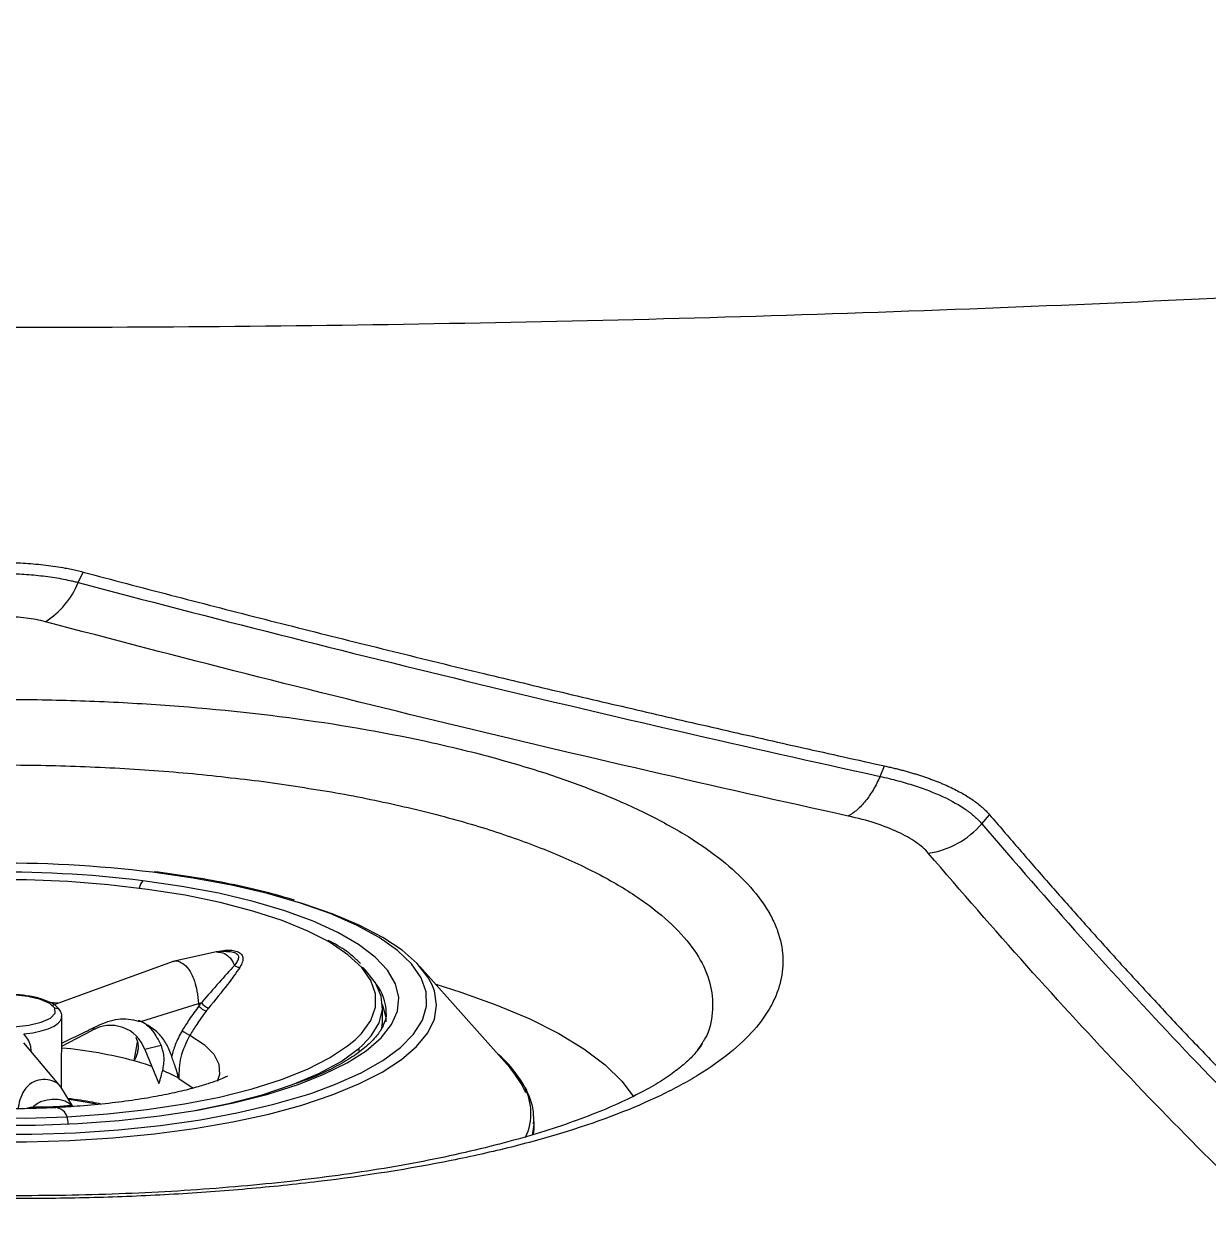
# Model space of a CAD drawing. Extents: x 398 to 508, y 623 to 782.
# Drawn here: x 443.907 to 447.617, y 656.943 to 660.687 of the extents above; entities that cross this region are included whole.
import ezdxf

# ---------------------------------------------------------------- set-up
doc = ezdxf.new("R2010")
doc.units = 0
doc.header["$MEASUREMENT"] = 0
doc.layers.add('GEOMETRY', color=2, linetype='Continuous', lineweight=25)

msp = doc.modelspace()

# ---------------------------------------------------------------- linework, layer by layer
at = {"layer": 'GEOMETRY'}
for p, q in [((444.0776, 658.9369), (444.0927, 658.9696)), ((446.5891, 658.3294), (446.6034, 658.3622)), ((446.5891, 658.3294), (446.5891, 658.3294)), ((446.9079, 658.1813), (446.9322, 658.2095)), ((444.3748, 657.7496), (443.9924, 657.6107)), ((444.5109, 657.7801), (444.374, 657.7493)), ((444.5419, 657.7814), (444.5101, 657.7801)), ((444.5419, 657.7811), (444.5502, 657.7815)), ((445.4291, 657.4179), (445.1479, 657.7341)), ((443.9866, 657.622), (444.0137, 657.6199)), ((444.2741, 657.5612), (444.4547, 657.6176)), ((444.4547, 657.6176), (444.4554, 657.61)), ((445.0305, 657.5608), (445.0307, 657.609)), ((444.0257, 657.3526), (444.0266, 657.576)), ((444.0262, 657.484), (444.1202, 657.5331)), ((444.1281, 657.5434), (444.1202, 657.5331)), ((445.0283, 657.5383), (445.0305, 657.5608)), ((444.0228, 657.3572), (443.9075, 657.4951)), ((444.2532, 657.4382), (444.2631, 657.4975)), ((444.2579, 657.5127), (444.2641, 657.4945)), ((444.3376, 657.487), (444.2863, 657.4743)), ((444.9564, 657.4771), (444.968, 657.4875)), ((446.0316, 657.4937), (446.0166, 657.4704)), ((446.0341, 657.4976), (446.0316, 657.4937)), ((444.2863, 657.4743), (444.3306, 657.3672)), ((444.9564, 657.4771), (444.9564, 657.466)), ((444.0608, 657.2951), (444.0231, 657.3569)), ((445.47, 657.3598), (445.473, 657.3623)), ((444.0621, 657.2961), (444.0569, 657.2987)), ((445.5055, 657.2345), (445.5056, 657.2474)), ((445.5055, 657.2419), (445.5056, 657.2474))]:
    msp.add_line(p, q, dxfattribs=at)
at = {"layer": 'GEOMETRY', "flags": 128}
for points in [[(444.8095, 657.3376), (444.8839, 657.365), (444.964, 657.4009), (445.0319, 657.4394), (445.0869, 657.48), (445.1282, 657.5222), (445.1556, 657.5657), (445.1687, 657.6099), (445.1673, 657.6544), (445.1514, 657.6986), (445.1214, 657.7421), (445.0773, 657.7844), (445.0199, 657.825), (444.9496, 657.8636), (444.8672, 657.8996), (444.7737, 657.9327), (444.6701, 657.9624), (444.5575, 657.9886), (444.4372, 658.0109), (444.3104, 658.029)], [(444.8514, 657.8174), (444.7972, 657.8447), (444.7161, 657.8778), (444.6242, 657.9078), (444.5225, 657.9343), (444.4124, 657.957), (444.2951, 657.9756), (444.1723, 657.99), (444.0454, 657.9998), (443.9161, 658.005), (443.7859, 658.0055), (443.6566, 658.0014)], [(444.7746, 657.3674), (444.8474, 657.3964), (444.9197, 657.4322), (444.9795, 657.4703), (445.0261, 657.5104), (445.0588, 657.5519), (445.0774, 657.5943), (445.0816, 657.6372), (445.0714, 657.68), (445.0468, 657.7223), (445.0082, 657.7635), (444.956, 657.8032), (444.8909, 657.8409), (444.8135, 657.8762), (444.7248, 657.9086), (444.6259, 657.9378), (444.5179, 657.9634), (444.402, 657.9851), (444.2797, 658.0027)], [(445.1851, 657.679), (445.1731, 657.7009), (445.1391, 657.7436), (445.0918, 657.7851), (445.0317, 657.8249), (444.9596, 657.8625), (444.876, 657.8977), (444.7819, 657.93), (444.7653, 657.9351)], [(444.9449, 657.5046), (444.9647, 657.5245), (444.9939, 657.5652), (445.0086, 657.6068), (445.0087, 657.6487), (444.9943, 657.6904), (444.9655, 657.7313), (444.9226, 657.771), (444.8663, 657.809), (444.8514, 657.8174)], [(444.968, 657.4875), (444.9951, 657.517), (445.0198, 657.558), (445.0303, 657.5997), (445.0265, 657.6415), (445.0084, 657.6831), (444.9762, 657.7237), (444.9682, 657.7317)], [(443.3783, 657.2135), (443.5088, 657.1998), (443.6427, 657.1903), (443.7788, 657.1853), (443.9157, 657.1847), (444.0518, 657.1886), (444.1859, 657.1969), (444.3165, 657.2095), (444.4423, 657.2264), (444.5621, 657.2472), (444.6745, 657.2719), (444.7785, 657.3001), (444.8729, 657.3316), (444.9568, 657.3661), (445.0294, 657.4031), (445.0899, 657.4424), (445.1376, 657.4835), (445.1722, 657.5259), (445.1931, 657.5694), (445.2003, 657.6133), (445.1936, 657.6573), (445.1851, 657.679)], [(445.1975, 657.6783), (445.276, 657.6539), (445.3893, 657.6134), (445.4919, 657.5701), (445.5829, 657.5242), (445.6617, 657.476), (445.7278, 657.426), (445.7808, 657.3744), (445.8164, 657.3276)], [(444.0048, 657.6032), (443.9891, 657.6183), (443.9598, 657.6311), (443.9196, 657.6405), (443.8726, 657.6454), (443.8233, 657.6454), (443.7766, 657.6405), (443.7371, 657.6312), (443.7085, 657.6184), (443.6937, 657.6034), (443.6942, 657.5875)], [(443.6942, 657.5875), (443.7099, 657.5724), (443.7393, 657.5596), (443.7794, 657.5502), (443.8265, 657.5453), (443.8757, 657.5453), (443.9224, 657.5502), (443.962, 657.5595), (443.9905, 657.5723), (444.0053, 657.5874), (444.0048, 657.6032)], [(445.0423, 657.5607), (445.0417, 657.5738), (445.0306, 657.615)], [(443.9075, 657.5227), (443.9358, 657.5266), (443.9615, 657.5322), (443.9837, 657.5391), (444.0019, 657.5471), (444.0153, 657.5561), (444.0236, 657.5657), (444.0266, 657.5756), (444.0266, 657.576)], [(442.7161, 657.5562), (442.7339, 657.5335), (442.7767, 657.4938), (442.8331, 657.4559), (442.9022, 657.4201), (442.9832, 657.3871), (443.0752, 657.3571), (443.1768, 657.3306), (443.287, 657.3078), (443.4042, 657.2892), (443.527, 657.2749), (443.6539, 657.265), (443.7832, 657.2598), (443.9134, 657.2593), (444.0428, 657.2635)], [(444.0428, 657.2635), (444.1697, 657.2723), (444.2927, 657.2856), (444.41, 657.3033), (444.5203, 657.3251), (444.6222, 657.3508), (444.7143, 657.3801), (444.7956, 657.4125), (444.865, 657.4477), (444.9216, 657.4852), (444.9449, 657.5046)], [(444.4273, 657.5189), (444.4716, 657.49), (444.5023, 657.4593), (444.5185, 657.4276), (444.52, 657.3955), (444.5125, 657.3739)], [(444.4425, 657.283), (444.5479, 657.3048), (444.6537, 657.3325), (444.7487, 657.3641), (444.8316, 657.399), (444.9011, 657.4369), (444.9564, 657.4771)], [(445.48, 657.3378), (445.4608, 657.3758), (445.4291, 657.4179)], [(445.47, 657.3598), (445.4378, 657.4077), (445.4291, 657.4179)], [(444.3923, 657.3836), (444.4341, 657.3545), (444.4369, 657.352)], [(443.389, 657.2364), (443.5208, 657.2226), (443.6563, 657.2133), (443.7939, 657.2086), (443.932, 657.2085), (444.0693, 657.2131), (444.2042, 657.2223), (444.3352, 657.236), (444.4608, 657.254), (444.5798, 657.2762), (444.6908, 657.3023), (444.7925, 657.332), (444.8095, 657.3376)], [(443.4197, 657.2628), (443.547, 657.2495), (443.678, 657.2408), (443.8109, 657.2366), (443.9443, 657.2371), (444.0766, 657.2422), (444.2062, 657.2519), (444.3317, 657.2661), (444.4514, 657.2845), (444.5642, 657.3071), (444.6685, 657.3335), (444.7633, 657.3633), (444.7746, 657.3674)], [(444.1341, 657.303), (444.1055, 657.3084), (444.049, 657.3171)], [(445.5004, 657.2057), (445.5053, 657.2386), (445.5055, 657.2419)], [(445.5033, 657.2074), (445.5053, 657.2258), (445.5055, 657.2345)]]:
    msp.add_lwpolyline(points, dxfattribs=at)
at = {"layer": 'GEOMETRY'}
for centre, radius, start, end in [((443.8341, 659.0359), 0.2628, 302.4343, 337.8838), ((446.7016, 658.3572), 0.2711, 278.2286, 319.5453), ((443.8374, 654.1498), 3.908, 83.0487, 98.4647), ((443.8388, 654.4026), 3.627, 83.0183, 99.0253), ((444.3162, 657.9715), 0.048, 139.5647, 170.8797), ((444.8974, 657.5885), 0.145, 0.8173, 38.5531), ((444.0061, 657.585), 0.0183, 28.4747, 94.0558), ((444.506, 657.6574), 0.0694, 223.1041, 246.1699), ((444.5125, 657.6642), 0.066, 221.7935, 246.0235), ((444.1792, 657.4355), 0.114, 19.9027, 121.1465), ((443.9, 656.1115), 1.3729, 75.09, 84.7236), ((445.1569, 657.1819), 0.3639, 29.7133, 49.8705), ((444.0298, 656.6276), 0.8408, 70.6454, 74.5878), ((444.1687, 656.9877), 0.4546, 60.5372, 67.5618), ((445.3143, 657.2743), 0.1814, 335.2949, 28.9977), ((444.0023, 657.25), 0.0426, 18.3486, 80.1454), ((443.9774, 657.2424), 0.0687, 358.5021, 17.8578)]:
    msp.add_arc(centre, radius, start, end, dxfattribs=at)
for points, knots in [([(452.621, 660.2311), (451.744, 660.1305), (449.8546, 659.9478), (446.9224, 659.7754), (443.8478, 659.7152), (440.7733, 659.7754), (437.7202, 659.955), (434.7097, 660.2531), (432.7453, 660.5297), (431.777, 660.6866)], [0.1398493, 0.1398493, 0.1398493, 0.1398493, 0.25, 0.375, 0.5, 0.625, 0.75, 0.875, 1, 1, 1, 1]), ([(443.6029, 658.9705), (443.6064, 658.9714), (443.6136, 658.9732), (443.6245, 658.9758), (443.6358, 658.9783), (443.6472, 658.9806), (443.6646, 658.984), (443.6885, 658.9879), (443.7193, 658.992), (443.7508, 658.9952), (443.7935, 658.9982), (443.8479, 658.9998), (443.9022, 658.998), (443.9449, 658.9948), (443.9764, 658.9915), (444.0071, 658.9874), (444.0337, 658.9829), (444.0561, 658.9784), (444.0748, 658.9742), (444.0867, 658.9712), (444.0927, 658.9696)], [0, 0, 0, 0, 0.024894, 0.049817, 0.074795, 0.099852, 0.125011, 0.187456, 0.250082, 0.31267, 0.375152, 0.500032, 0.624907, 0.687355, 0.749967, 0.812559, 0.875025, 0.916875, 0.958496, 1, 1, 1, 1]), ([(443.6179, 658.9377), (443.622, 658.9388), (443.6263, 658.9398), (443.6349, 658.9419), (443.6393, 658.9429), (443.6524, 658.9458), (443.6614, 658.9475), (443.6886, 658.9525), (443.7075, 658.9554), (443.7368, 658.9588), (443.7467, 658.9598), (443.7666, 658.9616), (443.7766, 658.9623), (443.8067, 658.964), (443.827, 658.9646), (443.8677, 658.9645), (443.8884, 658.9639), (443.9287, 658.9615), (443.9484, 658.9597), (443.9873, 658.955), (444.0064, 658.9521), (444.034, 658.947), (444.043, 658.9451), (444.0562, 658.9422), (444.0605, 658.9412), (444.0691, 658.9391), (444.0734, 658.938), (444.0776, 658.9369)], [0, 0, 0, 0, 0.03125, 0.03125, 0.0625, 0.0625, 0.125, 0.125, 0.25, 0.25, 0.3125, 0.3125, 0.375, 0.375, 0.5, 0.5, 0.625, 0.625, 0.75, 0.75, 0.875, 0.875, 0.9375, 0.9375, 0.96875, 0.96875, 1, 1, 1, 1]), ([(444.0927, 658.9696), (444.1383, 658.9575), (444.2298, 658.9333), (444.3674, 658.8973), (444.5056, 658.8615), (444.6445, 658.826), (444.7841, 658.7906), (444.9242, 658.7555), (445.065, 658.7206), (445.2065, 658.6859), (445.3829, 658.6431), (445.5949, 658.5924), (445.8432, 658.5341), (446.0942, 658.4763), (446.3479, 658.4188), (446.518, 658.3811), (446.6034, 658.3622)], [0, 0, 0, 0, 0.054515, 0.109293, 0.164331, 0.219629, 0.275187, 0.331004, 0.387078, 0.44341, 0.499998, 0.597815, 0.696728, 0.796732, 0.897824, 1, 1, 1, 1]), ([(443.9751, 658.814), (443.9657, 658.8165), (443.9559, 658.8187), (443.9356, 658.8225), (443.9249, 658.8241), (443.9034, 658.8267), (443.8924, 658.8277), (443.87, 658.8291), (443.8586, 658.8294), (443.8359, 658.8295), (443.8247, 658.8291), (443.8024, 658.8278), (443.7913, 658.8269), (443.7588, 658.8231), (443.7386, 658.8194), (443.7199, 658.8145)], [0, 0, 0, 0, 0.125, 0.125, 0.25, 0.25, 0.375, 0.375, 0.5, 0.5, 0.625, 0.625, 0.75, 0.75, 1, 1, 1, 1]), ([(444.7368, 658.5136), (444.5866, 658.5334), (444.4332, 658.5479), (444.1985, 658.5622), (444.1194, 658.5657), (443.9996, 658.569), (443.9594, 658.5698), (443.879, 658.5707), (443.8389, 658.5708), (443.639, 658.5698), (443.4813, 658.5638), (443.2866, 658.5499), (443.2478, 658.5468), (443.1705, 658.54), (443.1319, 658.5362), (443.0173, 658.524), (442.9427, 658.5147), (442.7243, 658.4832), (442.5857, 658.4576), (442.4214, 658.4196), (442.389, 658.4117), (442.3256, 658.3955), (442.2946, 658.3871), (442.2039, 658.3613), (442.1462, 658.3432), (442.0365, 658.3051), (441.9844, 658.2852), (441.9106, 658.254), (441.8867, 658.2433), (441.8403, 658.2216), (441.8179, 658.2104), (441.7103, 658.1543), (441.6388, 658.1072), (441.5524, 658.0336), (441.5272, 658.0085), (441.4948, 657.9702), (441.4849, 657.9573), (441.4672, 657.9315), (441.4593, 657.9186), (441.4248, 657.8541), (441.4126, 657.8023), (441.4167, 657.7375), (441.4185, 657.7246), (441.4241, 657.6986), (441.4279, 657.6857), (441.4422, 657.6472), (441.4555, 657.622), (441.5067, 657.5476), (441.5556, 657.4997), (441.636, 657.442), (441.653, 657.4306), (441.6886, 657.4082), (441.7072, 657.3972), (441.7655, 657.3649), (441.8076, 657.3441), (441.8982, 657.304), (441.9468, 657.2847), (442.0244, 657.257), (442.0512, 657.2479), (442.1063, 657.2302), (442.1345, 657.2215), (442.2784, 657.1797), (442.4028, 657.1504), (442.6031, 657.112), (442.6722, 657.1002), (442.7793, 657.0839), (442.8157, 657.0787), (442.889, 657.0688), (442.926, 657.0642), (443.038, 657.0511), (443.1141, 657.0434), (443.2692, 657.0301), (443.3473, 657.0247), (443.5827, 657.0115), (443.7412, 657.0071), (443.9413, 657.0071), (443.9815, 657.0074), (444.0618, 657.0085), (444.1017, 657.0094), (444.2208, 657.0127), (444.2992, 657.0161), (444.4542, 657.0249), (444.5309, 657.0304), (444.6444, 657.0404), (444.682, 657.044), (444.7567, 657.0517), (444.794, 657.0559), (444.9778, 657.0782), (445.1161, 657.1001), (445.311, 657.1393), (445.3738, 657.1534), (445.4649, 657.1762), (445.4947, 657.1841), (445.553, 657.2003), (445.5813, 657.2087), (445.7189, 657.2515), (445.8167, 657.2891), (445.9236, 657.3406), (445.9442, 657.3512), (445.9838, 657.3727), (446.0029, 657.3837), (446.0573, 657.4171), (446.0897, 657.44), (446.1761, 657.5101), (446.2191, 657.559), (446.2542, 657.6228), (446.2603, 657.6358), (446.2704, 657.6617), (446.2745, 657.6746), (446.2838, 657.7136), (446.2884, 657.7658), (446.2776, 657.8184), (446.2636, 657.8578), (446.258, 657.871), (446.2447, 657.8974), (446.2371, 657.9106), (446.1942, 657.9761), (446.1452, 658.027), (446.0498, 658.1007), (446.0144, 658.1249), (445.9557, 658.1604), (445.9351, 658.1721), (445.8927, 658.1951), (445.8707, 658.2064), (445.7568, 658.2617), (445.6538, 658.3026), (445.5099, 658.3495), (445.4803, 658.3586), (445.4197, 658.3765), (445.3887, 658.3852), (445.2944, 658.4103), (445.2295, 658.4259), (445.0287, 658.4693), (444.8869, 658.4937), (444.7368, 658.5136)], [0, 0, 0, 0, 0.03125, 0.03125, 0.046875, 0.046875, 0.054688, 0.054688, 0.0625, 0.0625, 0.09375, 0.09375, 0.101563, 0.101563, 0.109375, 0.109375, 0.125, 0.125, 0.15625, 0.15625, 0.164063, 0.164063, 0.171875, 0.171875, 0.1875, 0.1875, 0.203125, 0.203125, 0.210938, 0.210938, 0.21875, 0.21875, 0.25, 0.25, 0.265625, 0.265625, 0.273438, 0.273438, 0.28125, 0.28125, 0.3125, 0.3125, 0.320313, 0.320313, 0.328125, 0.328125, 0.34375, 0.34375, 0.375, 0.375, 0.382813, 0.382813, 0.390625, 0.390625, 0.40625, 0.40625, 0.421875, 0.421875, 0.429688, 0.429688, 0.4375, 0.4375, 0.46875, 0.46875, 0.484375, 0.484375, 0.492188, 0.492188, 0.5, 0.5, 0.515625, 0.515625, 0.53125, 0.53125, 0.5625, 0.5625, 0.570313, 0.570313, 0.578125, 0.578125, 0.59375, 0.59375, 0.609375, 0.609375, 0.617188, 0.617188, 0.625, 0.625, 0.65625, 0.65625, 0.671875, 0.671875, 0.679688, 0.679688, 0.6875, 0.6875, 0.71875, 0.71875, 0.726563, 0.726563, 0.734375, 0.734375, 0.75, 0.75, 0.78125, 0.78125, 0.789063, 0.789063, 0.796875, 0.796875, 0.8125, 0.828125, 0.828125, 0.835938, 0.835938, 0.84375, 0.84375, 0.875, 0.875, 0.890625, 0.890625, 0.898438, 0.898438, 0.90625, 0.90625, 0.9375, 0.9375, 0.945313, 0.945313, 0.953125, 0.953125, 0.96875, 0.96875, 1, 1, 1, 1]), ([(441.6653, 657.517), (441.6567, 657.5339), (441.6345, 657.5775), (441.6312, 657.65), (441.6512, 657.7326), (441.7003, 657.8146), (441.7774, 657.8944), (441.8807, 657.971), (442.0089, 658.0432), (442.1609, 658.1097), (442.3339, 658.17), (442.5257, 658.2233), (442.7345, 658.2687), (442.9568, 658.306), (443.1904, 658.3347), (443.4326, 658.3543), (443.6799, 658.3649), (443.9294, 658.3664), (444.1778, 658.3581), (444.4228, 658.3414), (444.5797, 658.3227), (444.6579, 658.3133)], [0, 0, 0, 0, 0.034315, 0.08844, 0.142739, 0.196863, 0.250796, 0.304903, 0.358834, 0.412382, 0.466102, 0.51965, 0.572958, 0.626437, 0.679746, 0.73306, 0.786545, 0.839859, 0.893183, 0.946677, 1, 1, 1, 1]), ([(446.6034, 658.3622), (446.6083, 658.3611), (446.6181, 658.3589), (446.6324, 658.3556), (446.6466, 658.3521), (446.6604, 658.3485), (446.674, 658.3448), (446.6874, 658.341), (446.7005, 658.337), (446.7133, 658.333), (446.7259, 658.3288), (446.7382, 658.3246), (446.7503, 658.3202), (446.7621, 658.3157), (446.7737, 658.3112), (446.785, 658.3065), (446.796, 658.3017), (446.8103, 658.2951), (446.8275, 658.2868), (446.8466, 658.2765), (446.8644, 658.266), (446.8808, 658.2552), (446.8958, 658.2441), (446.9094, 658.2329), (446.9217, 658.2213), (446.9287, 658.2135), (446.9322, 658.2095)], [0, 0, 0, 0, 0.031186, 0.062314, 0.093399, 0.124455, 0.155496, 0.186537, 0.217591, 0.248673, 0.279798, 0.31098, 0.342232, 0.373569, 0.405004, 0.436552, 0.468226, 0.500039, 0.563281, 0.626093, 0.688581, 0.750855, 0.813024, 0.875197, 0.937486, 1, 1, 1, 1]), ([(444.6579, 658.3133), (444.7343, 658.3022), (444.8873, 658.28), (445.1008, 658.2359), (445.2992, 658.1846), (445.4782, 658.1258), (445.6368, 658.0606), (445.7731, 657.99), (445.8846, 657.9146), (445.9709, 657.8357), (446.0308, 657.7544), (446.0637, 657.6717), (446.0663, 657.5892), (446.056, 657.5307), (446.0364, 657.5011), (446.0341, 657.4976)], [0, 0, 0, 0, 0.082474, 0.165213, 0.247685, 0.329836, 0.412249, 0.4944, 0.576542, 0.658945, 0.741091, 0.823692, 0.906554, 0.989159, 1, 1, 1, 1]), ([(446.5891, 658.3294), (446.5828, 658.3147), (446.5689, 658.2874), (446.5528, 658.2638), (446.5355, 658.2423), (446.5266, 658.233), (446.5129, 658.221), (446.5083, 658.2174), (446.5012, 658.2124), (446.4988, 658.2108), (446.4941, 658.2079), (446.4917, 658.2065), (446.4894, 658.2053)], [0, 0, 0, 0, 0.25, 0.5, 0.5, 0.75, 0.75, 0.875, 0.875, 0.9375, 0.9375, 1, 1, 1, 1]), ([(446.5891, 658.3294), (446.5987, 658.3273), (446.6082, 658.3252), (446.6267, 658.3207), (446.6358, 658.3183), (446.6626, 658.3112), (446.6798, 658.3061), (446.7296, 658.29), (446.7597, 658.2783), (446.814, 658.253), (446.8376, 658.2396), (446.8679, 658.2185), (446.8771, 658.2113), (446.8897, 658.2002), (446.8936, 658.1965), (446.9011, 658.189), (446.9046, 658.1851), (446.9079, 658.1813)], [0, 0, 0, 0, 0.0625, 0.0625, 0.125, 0.125, 0.25, 0.25, 0.5, 0.5, 0.75, 0.75, 0.875, 0.875, 0.9375, 0.9375, 1, 1, 1, 1]), ([(446.7404, 658.0889), (446.7301, 658.101), (446.7169, 658.1126), (446.685, 658.1346), (446.6665, 658.1451), (446.6237, 658.1651), (446.6, 658.1743), (446.5478, 658.1912), (446.5196, 658.1987), (446.4894, 658.2053)], [0, 0, 0, 0, 0.25, 0.25, 0.5, 0.5, 0.75, 0.75, 1, 1, 1, 1]), ([(446.9322, 658.2095), (446.9468, 658.1925), (446.9762, 658.1581), (447.0205, 658.1067), (447.0653, 658.0549), (447.1107, 658.003), (447.1566, 657.9508), (447.203, 657.8984), (447.2499, 657.8459), (447.2973, 657.7932), (447.3452, 657.7404), (447.3937, 657.6874), (447.4427, 657.6344), (447.4922, 657.5813), (447.5422, 657.5281), (447.5928, 657.4749), (447.7035, 657.3596), (447.8757, 657.1855), (448.1105, 656.9598), (448.3421, 656.7463), (448.5847, 656.5288), (448.8537, 656.2933), (449.1249, 656.0595), (449.3065, 655.9035), (449.3819, 655.8388)], [0, 0, 0, 0, 0.017646, 0.035523, 0.053632, 0.071972, 0.090543, 0.109345, 0.128377, 0.147641, 0.167134, 0.186858, 0.206812, 0.226995, 0.247407, 0.268048, 0.288917, 0.383134, 0.479446, 0.577821, 0.668112, 0.778223, 0.908026, 1, 1, 1, 1]), ([(446.9079, 658.1813), (447.0117, 658.0597), (447.115, 657.9412), (447.3209, 657.7112), (447.4235, 657.5996), (447.6281, 657.3834), (447.7301, 657.2788), (447.9341, 657.0769), (448.0359, 656.9795), (448.2395, 656.7894), (448.3413, 656.6968), (448.545, 656.5143), (448.6469, 656.4244), (448.8511, 656.2461), (448.9535, 656.1576), (449.1584, 655.981), (449.261, 655.8927), (449.3638, 655.8046)], [0, 0, 0, 0, 0.125, 0.125, 0.25, 0.25, 0.375, 0.375, 0.5, 0.5, 0.625, 0.625, 0.75, 0.75, 0.875, 0.875, 1, 1, 1, 1]), ([(449.1842, 655.732), (449.0818, 655.8196), (448.9796, 655.9071), (448.7755, 656.0823), (448.6736, 656.17), (448.4704, 656.3467), (448.369, 656.4356), (448.1663, 656.6164), (448.0651, 656.7081), (447.8626, 656.8964), (447.7614, 656.9929), (447.5585, 657.1929), (447.4571, 657.2966), (447.2535, 657.511), (447.1515, 657.6218), (446.9466, 657.8503), (446.8438, 657.968), (446.7404, 658.0889)], [0, 0, 0, 0, 0.125, 0.125, 0.25, 0.25, 0.375, 0.375, 0.5, 0.5, 0.625, 0.625, 0.75, 0.75, 0.875, 0.875, 1, 1, 1, 1]), ([(444.755, 657.9419), (444.7285, 657.9497), (444.6695, 657.967), (444.5687, 657.9899), (444.4576, 658.0108), (444.3717, 658.0237), (444.3242, 658.0297), (444.315, 658.0308)], [0, 0, 0, 0, 0.204415, 0.455611, 0.706265, 0.943191, 1, 1, 1, 1]), ([(444.9619, 657.7436), (444.9538, 657.7514), (444.9321, 657.7723), (444.8977, 657.7963), (444.8682, 657.8116), (444.8606, 657.8156)], [0, 0, 0, 0, 0.307078, 0.820929, 1, 1, 1, 1]), ([(444.3752, 657.7486), (444.376, 657.7493), (444.3814, 657.7537), (444.396, 657.7492), (444.4153, 657.7376), (444.4317, 657.7142), (444.4429, 657.6861), (444.4507, 657.6539), (444.4533, 657.6306), (444.4547, 657.6176)], [0, 0, 0, 0, 0.026162, 0.176714, 0.327267, 0.490852, 0.623859, 0.789731, 1, 1, 1, 1]), ([(444.5109, 657.7796), (444.5174, 657.7793), (444.5312, 657.7786), (444.548, 657.7674), (444.5601, 657.7526), (444.5645, 657.7426), (444.5668, 657.7374)], [0, 0, 0, 0, 0.304634, 0.643318, 0.816233, 1, 1, 1, 1]), ([(444.5142, 657.7802), (444.5223, 657.7821), (444.5376, 657.7857), (444.5592, 657.7858), (444.5761, 657.7816), (444.5885, 657.7743), (444.5941, 657.7632), (444.5929, 657.7487), (444.5872, 657.7373), (444.5841, 657.7313)], [0, 0, 0, 0, 0.145564, 0.278312, 0.412103, 0.545441, 0.67881, 0.829752, 1, 1, 1, 1]), ([(444.5502, 657.7815), (444.5561, 657.7806), (444.5678, 657.7789), (444.5785, 657.7714), (444.5807, 657.7612), (444.576, 657.7497), (444.5699, 657.7416), (444.5668, 657.7374)], [0, 0, 0, 0, 0.1983343, 0.3966467, 0.5933198, 0.794342, 1, 1, 1, 1]), ([(444.5668, 657.7374), (444.5513, 657.7202), (444.5196, 657.6853), (444.4823, 657.6421), (444.4633, 657.6202)], [0, 0, 0, 0, 0.492617, 1, 1, 1, 1]), ([(444.5841, 657.7313), (444.5717, 657.7137), (444.5439, 657.6743), (444.5064, 657.629), (444.4857, 657.6039)], [0, 0, 0, 0, 0.446778, 1, 1, 1, 1]), ([(444.5668, 657.7374), (444.5681, 657.7365), (444.5707, 657.7346), (444.5752, 657.7326), (444.5798, 657.7313), (444.5827, 657.7313), (444.5841, 657.7313)], [0, 0, 0, 0, 0.246142, 0.500005, 0.753865, 1, 1, 1, 1]), ([(443.982, 657.6244), (443.9753, 657.6273), (443.9584, 657.6347), (443.922, 657.6419), (443.8831, 657.6467), (443.8584, 657.6466), (443.8493, 657.6466)], [0, 0, 0, 0, 0.203064, 0.515855, 0.820962, 1, 1, 1, 1]), ([(444.0222, 657.5937), (444.0193, 657.5979), (444.0121, 657.6084), (443.999, 657.6181), (443.9858, 657.623), (443.982, 657.6244)], [0, 0, 0, 0, 0.314638, 0.799256, 1, 1, 1, 1]), ([(444.4554, 657.61), (444.4451, 657.5961), (444.4267, 657.5712), (444.4102, 657.5446), (444.403, 657.5329)], [0, 0, 0, 0, 0.559797, 1, 1, 1, 1]), ([(444.4547, 657.6176), (444.4563, 657.6181), (444.4592, 657.619), (444.4621, 657.6199), (444.4633, 657.6202)], [0, 0, 0, 0, 0.56, 1, 1, 1, 1]), ([(444.4633, 657.6202), (444.4618, 657.6183), (444.4592, 657.6149), (444.4565, 657.6115), (444.4554, 657.61)], [0, 0, 0, 0, 0.560236, 1, 1, 1, 1]), ([(444.4857, 657.6039), (444.4843, 657.602), (444.4817, 657.5987), (444.4791, 657.5954), (444.478, 657.5939)], [0, 0, 0, 0, 0.560701, 1, 1, 1, 1]), ([(444.0253, 657.5765), (444.0257, 657.5788), (444.0267, 657.5848), (444.0239, 657.5903), (444.0222, 657.5937)], [0, 0, 0, 0, 0.383841, 1, 1, 1, 1]), ([(444.1468, 657.5526), (444.1681, 657.5606), (444.2114, 657.5769), (444.253, 657.5665), (444.2741, 657.5612)], [0, 0, 0, 0, 0.493307, 1, 1, 1, 1]), ([(444.2654, 657.5651), (444.2672, 657.5646), (444.2846, 657.5601), (444.3117, 657.5349), (444.3289, 657.5031), (444.3376, 657.487)], [0, 0, 0, 0, 0.053772, 0.5219369, 1, 1, 1, 1]), ([(444.478, 657.5939), (444.468, 657.5804), (444.4502, 657.5562), (444.4343, 657.5303), (444.4273, 657.5189)], [0, 0, 0, 0, 0.559766, 1, 1, 1, 1]), ([(445.0413, 657.5907), (445.0416, 657.587), (445.0426, 657.5738), (445.0348, 657.5512), (445.0166, 657.5201), (444.9862, 657.4877), (444.9436, 657.4545), (444.8897, 657.4223), (444.8293, 657.3929), (444.7824, 657.3754), (444.7609, 657.3674)], [0, 0, 0, 0, 0.05562, 0.1983, 0.331128, 0.47222, 0.609587, 0.746529, 0.883994, 1, 1, 1, 1]), ([(444.0263, 657.494), (444.0486, 657.5048), (444.0889, 657.5242), (444.1289, 657.5438), (444.1468, 657.5526)], [0, 0, 0, 0, 0.55307, 1, 1, 1, 1]), ([(444.3704, 657.4527), (444.3652, 657.4662), (444.355, 657.4925), (444.3249, 657.5338), (444.2941, 657.5504), (444.2741, 657.5612)], [0, 0, 0, 0, 0.26963, 0.526471, 1, 1, 1, 1]), ([(444.403, 657.5329), (444.3951, 657.5183), (444.3812, 657.4928), (444.3737, 657.4648), (444.3704, 657.4527)], [0, 0, 0, 0, 0.571582, 1, 1, 1, 1]), ([(444.403, 657.5329), (444.4047, 657.5316), (444.4074, 657.5296), (444.4119, 657.5268), (444.4154, 657.5247), (444.419, 657.5227), (444.4233, 657.5205), (444.4257, 657.5196), (444.4273, 657.5189)], [0, 0, 0, 0, 0.238919, 0.368015, 0.5, 0.631985, 0.761081, 1, 1, 1, 1]), ([(446.0317, 657.4936), (446.0314, 657.4927), (446.0293, 657.4879), (446.0187, 657.4718), (445.9962, 657.446), (445.9617, 657.4155), (445.916, 657.3827), (445.8593, 657.3487), (445.7906, 657.3137), (445.7098, 657.2783), (445.6171, 657.2434), (445.5131, 657.2095), (445.3985, 657.1773), (445.2744, 657.1473), (445.1418, 657.1199), (445.0018, 657.0954), (444.8556, 657.0742), (444.7047, 657.0563), (444.5493, 657.0417), (444.3898, 657.0302), (444.2259, 657.0219), (444.0589, 657.017), (443.89, 657.0154), (443.7204, 657.0173), (443.5515, 657.0226), (443.3846, 657.0314), (443.2209, 657.0434), (443.0616, 657.0585), (442.9081, 657.0767), (442.7603, 657.0979), (442.6185, 657.1221), (442.4829, 657.1492), (442.3547, 657.1791), (442.235, 657.2113), (442.1249, 657.2455), (442.0254, 657.2813), (441.9374, 657.3179), (441.8617, 657.3547), (441.7986, 657.3908), (441.7489, 657.4247), (441.7115, 657.4558), (441.6855, 657.4829), (441.6705, 657.5032), (441.6667, 657.5109), (441.6652, 657.514)], [0, 0, 0, 0, 0.004779, 0.027791, 0.052193, 0.075418, 0.097567, 0.11996, 0.142961, 0.166563, 0.190704, 0.215292, 0.240217, 0.265371, 0.29065, 0.315959, 0.341215, 0.366364, 0.391192, 0.416339, 0.441695, 0.467221, 0.49287, 0.518588, 0.544306, 0.56996, 0.595501, 0.620889, 0.646057, 0.670954, 0.696036, 0.721188, 0.74636, 0.771477, 0.796463, 0.82123, 0.845687, 0.869744, 0.89333, 0.916399, 0.938627, 0.96139, 0.984349, 1, 1, 1, 1]), ([(443.9311, 657.4668), (443.9305, 657.4725), (443.929, 657.4866), (443.9213, 657.5059), (443.9118, 657.5174), (443.9075, 657.5227)], [0, 0, 0, 0, 0.268736, 0.6668846, 1, 1, 1, 1]), ([(444.2641, 657.4945), (444.2648, 657.4892), (444.266, 657.479), (444.2632, 657.4649), (444.2598, 657.4545), (444.2564, 657.4457), (444.2545, 657.4412), (444.2532, 657.4382)], [0, 0, 0, 0, 0.264406, 0.51393, 0.756412, 0.838107, 1, 1, 1, 1]), ([(444.3422, 657.4079), (444.3448, 657.4215), (444.3498, 657.4479), (444.3416, 657.4742), (444.3376, 657.487)], [0, 0, 0, 0, 0.512161, 1, 1, 1, 1]), ([(444.4273, 657.5189), (444.4161, 657.4962), (444.3948, 657.4529), (444.3931, 657.4059), (444.3923, 657.3836)], [0, 0, 0, 0, 0.525043, 1, 1, 1, 1]), ([(444.3923, 657.3836), (444.3913, 657.3874), (444.3885, 657.399), (444.383, 657.4163), (444.3762, 657.4358), (444.3724, 657.447), (444.3704, 657.4527)], [0, 0, 0, 0, 0.161492, 0.487543, 0.736821, 1, 1, 1, 1]), ([(444.0097, 657.292), (443.9927, 657.2913), (443.943, 657.289), (443.8592, 657.2878), (443.7594, 657.2894), (443.6611, 657.2944), (443.5664, 657.3025), (443.4774, 657.3133), (443.3959, 657.3264), (443.3238, 657.341), (443.2628, 657.3563), (443.2158, 657.3705), (443.1823, 657.3826), (443.1617, 657.3913), (443.1518, 657.3964), (443.1525, 657.396), (443.1528, 657.3959)], [0, 0, 0, 0, 0.044727, 0.130327, 0.216201, 0.301996, 0.387187, 0.47132, 0.553915, 0.634457, 0.712425, 0.787344, 0.851605, 0.91264, 0.971001, 1, 1, 1, 1]), ([(444.0232, 657.3562), (444.0226, 657.3571), (444.0165, 657.3665), (443.9972, 657.3777), (443.9676, 657.3815), (443.9373, 657.3749), (443.9136, 657.356), (443.8988, 657.3298), (443.8914, 657.3075), (443.89, 657.2929), (443.8896, 657.2888)], [0, 0, 0, 0, 0.017068, 0.179056, 0.328138, 0.477219, 0.639207, 0.770914, 0.935166, 1, 1, 1, 1]), ([(444.5448, 657.3902), (444.5451, 657.3904), (444.5463, 657.3912), (444.5383, 657.3869), (444.52, 657.3791), (444.4897, 657.3681), (444.448, 657.3553), (444.3948, 657.3417), (444.3306, 657.3281), (444.2564, 657.3156), (444.1734, 657.3047), (444.0903, 657.2967), (444.0344, 657.2935), (444.0097, 657.292)], [0, 0, 0, 0, 0.024767, 0.105162, 0.188998, 0.277465, 0.371167, 0.470179, 0.574163, 0.682511, 0.794479, 0.909294, 1, 1, 1, 1]), ([(444.3306, 657.3672), (444.3328, 657.3748), (444.3368, 657.3883), (444.3405, 657.4019), (444.3422, 657.4079)], [0, 0, 0, 0, 0.559999, 1, 1, 1, 1]), ([(445.5042, 657.2407), (445.5045, 657.2534), (445.5051, 657.2833), (445.4941, 657.3216), (445.4823, 657.3462), (445.4782, 657.3548)], [0, 0, 0, 0, 0.327962, 0.766527, 1, 1, 1, 1]), ([(444.0569, 657.2987), (444.0527, 657.3022), (444.0445, 657.3089), (444.0242, 657.3168), (443.9965, 657.3189), (443.9686, 657.314), (443.9478, 657.3041), (443.9391, 657.2964), (443.9346, 657.2925)], [0, 0, 0, 0, 0.132137, 0.256471, 0.5, 0.743529, 0.867863, 1, 1, 1, 1]), ([(444.1485, 657.3029), (444.1397, 657.3049), (444.1077, 657.3122), (444.0716, 657.317), (444.0454, 657.3204)], [0, 0, 0, 0, 0.27399, 1, 1, 1, 1]), ([(443.9346, 657.2925), (443.9294, 657.2922), (443.9224, 657.2917), (443.9179, 657.2897), (443.9167, 657.2892)], [0, 0, 0, 0, 0.744107, 1, 1, 1, 1]), ([(444.0043, 657.2942), (443.997, 657.2939), (443.9825, 657.2932), (443.9626, 657.293), (443.9467, 657.293), (443.9387, 657.2927), (443.9346, 657.2925)], [0, 0, 0, 0, 0.247356, 0.492706, 0.743429, 1, 1, 1, 1]), ([(444.0569, 657.2987), (444.055, 657.2986), (444.0513, 657.2983), (444.041, 657.2969), (444.0253, 657.2954), (444.0113, 657.2946), (444.0043, 657.2942)], [0, 0, 0, 0, 0.256755, 0.507559, 0.752842, 1, 1, 1, 1]), ([(444.0043, 657.2942), (444.0046, 657.2934), (444.0052, 657.2917), (444.0058, 657.2915), (444.0062, 657.2915)], [0, 0, 0, 0, 0.492502, 1, 1, 1, 1])]:
    msp.add_open_spline(points, degree=3, knots=knots, dxfattribs=at)
for points in [[(444.0776, 658.9369), (444.9151, 658.7143), (445.7525, 658.5137), (446.5891, 658.3294)], [(446.4894, 658.2053), (445.6519, 658.3898), (444.8136, 658.5907), (443.9751, 658.814)]]:
    msp.add_open_spline(points, degree=3, dxfattribs=at)

doc.saveas('drawing.dxf')
